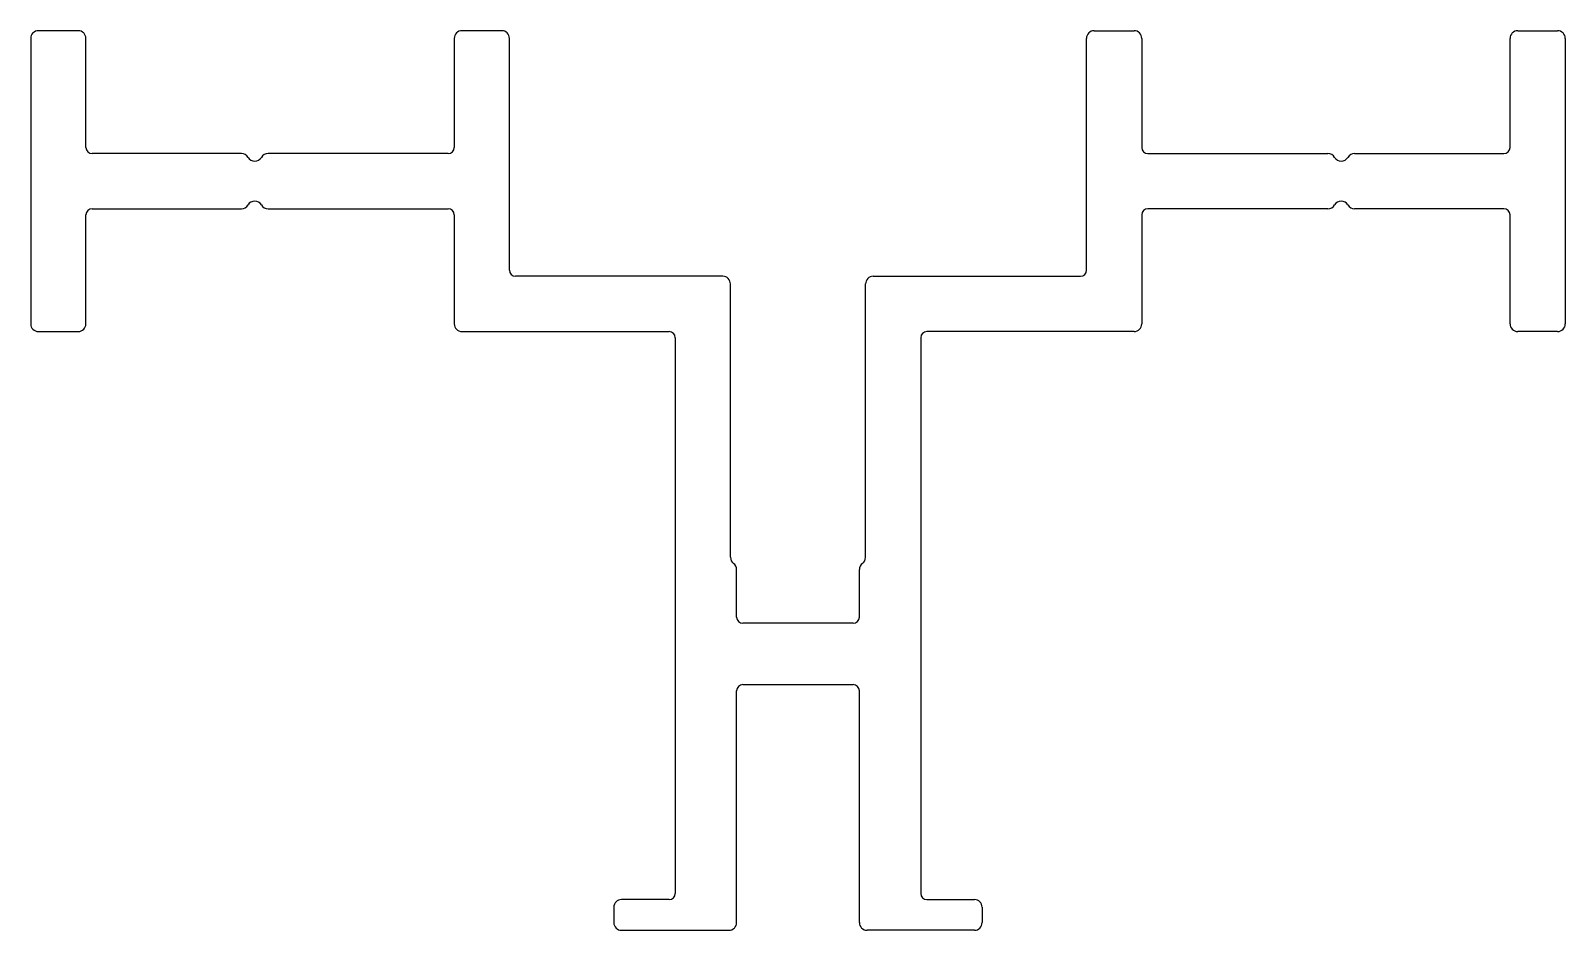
# Model space of a CAD drawing. Extents: x 427.4 to 477.4, y 752.6 to 781.9.
import ezdxf

# ---------------------------------------------------------------- set-up
doc = ezdxf.new("R2010")
doc.units = 0
doc.layers.get('0').update_dxf_attribs({"linetype": 'CONTINUOUS'})

msp = doc.modelspace()

# ---------------------------------------------------------------- linework, layer by layer
for p, q in [((427.404, 781.642), (427.404, 772.342)), ((428.954, 781.892), (427.654, 781.892)), ((429.204, 778.092), (429.204, 781.642)), ((441.204, 781.642), (441.204, 778.092)), ((442.754, 781.892), (441.454, 781.892)), ((443.004, 774.092), (443.004, 781.642)), ((461.804, 774.092), (461.804, 781.642)), ((462.054, 781.892), (463.354, 781.892)), ((463.604, 781.642), (463.604, 778.092)), ((475.604, 778.092), (475.604, 781.642)), ((475.854, 781.892), (477.154, 781.892)), ((477.404, 781.642), (477.404, 772.342)), ((434.271, 777.892), (429.404, 777.892)), ((441.004, 777.892), (435.137, 777.892)), ((463.804, 777.892), (469.671, 777.892)), ((470.537, 777.892), (475.404, 777.892)), ((429.404, 776.092), (434.271, 776.092)), ((435.137, 776.092), (441.004, 776.092)), ((469.671, 776.092), (463.804, 776.092)), ((475.404, 776.092), (470.537, 776.092)), ((429.204, 772.342), (429.204, 775.892)), ((441.204, 775.892), (441.204, 772.342)), ((463.604, 775.892), (463.604, 772.342)), ((475.604, 772.342), (475.604, 775.892)), ((449.954, 773.892), (443.204, 773.892)), ((450.204, 764.742), (450.204, 773.642)), ((454.604, 764.742), (454.604, 773.642)), ((454.854, 773.892), (461.604, 773.892)), ((427.654, 772.092), (428.954, 772.092)), ((441.454, 772.092), (448.204, 772.092)), ((463.354, 772.092), (456.604, 772.092)), ((477.154, 772.092), (475.854, 772.092)), ((448.404, 771.892), (448.404, 753.792)), ((456.404, 771.892), (456.404, 753.792)), ((450.404, 762.792), (450.404, 764.342)), ((454.404, 762.792), (454.404, 764.342)), ((454.204, 762.592), (450.604, 762.592)), ((450.604, 760.592), (454.204, 760.592)), ((450.404, 752.842), (450.404, 760.392)), ((454.404, 752.842), (454.404, 760.392)), ((448.204, 753.592), (446.654, 753.592)), ((456.604, 753.592), (458.154, 753.592)), ((446.404, 753.342), (446.404, 752.842)), ((458.404, 753.342), (458.404, 752.842)), ((446.654, 752.592), (450.154, 752.592)), ((458.154, 752.592), (454.654, 752.592))]:
    msp.add_line(p, q)
for centre, radius, start, end in [((427.654, 781.642), 0.25, 90, 180), ((428.954, 781.642), 0.25, 0, 90), ((441.454, 781.642), 0.25, 90, 180), ((442.754, 781.642), 0.25, 0, 90), ((462.054, 781.642), 0.25, 90, 180), ((463.354, 781.642), 0.25, 0, 90), ((475.854, 781.642), 0.25, 90, 180), ((477.154, 781.642), 0.25, 0, 90), ((429.404, 778.092), 0.2, 180, 270), ((441.004, 778.092), 0.2, 270, 0), ((463.804, 778.092), 0.2, 180, 270), ((475.404, 778.092), 0.2, 270, 0), ((434.271, 777.642), 0.25, 30, 90), ((434.704, 777.892), 0.25, 210, 330), ((435.137, 777.642), 0.25, 90, 150), ((469.671, 777.642), 0.25, 30, 90), ((470.104, 777.892), 0.25, 210, 330), ((470.537, 777.642), 0.25, 90, 150), ((429.404, 775.892), 0.2, 90, 180), ((434.271, 776.342), 0.25, 270, 330), ((434.704, 776.092), 0.25, 30, 150), ((435.137, 776.342), 0.25, 210, 270), ((441.004, 775.892), 0.2, 0, 90), ((463.804, 775.892), 0.2, 90, 180), ((469.671, 776.342), 0.25, 270, 330), ((470.104, 776.092), 0.25, 30, 150), ((470.537, 776.342), 0.25, 210, 270), ((475.404, 775.892), 0.2, 0, 90), ((443.204, 774.092), 0.2, 180, 270), ((461.604, 774.092), 0.2, 270, 0), ((449.954, 773.642), 0.25, 0, 90), ((454.854, 773.642), 0.25, 90, 180), ((427.654, 772.342), 0.25, 180, 270), ((428.954, 772.342), 0.25, 270, 0), ((441.454, 772.342), 0.25, 180, 270), ((448.204, 771.892), 0.2, 0, 90), ((456.604, 771.892), 0.2, 90, 180), ((463.354, 772.342), 0.25, 270, 0), ((475.854, 772.342), 0.25, 180, 270), ((477.154, 772.342), 0.25, 270, 0), ((450.454, 764.742), 0.25, 180, 233.1301), ((450.154, 764.342), 0.25, 0, 53.1301), ((454.654, 764.342), 0.25, 126.8699, 180), ((454.354, 764.742), 0.25, 306.8699, 360), ((450.604, 762.792), 0.2, 180, 270), ((454.204, 762.792), 0.2, 270, 0), ((450.604, 760.392), 0.2, 90, 180), ((454.204, 760.392), 0.2, 0, 90), ((446.654, 753.342), 0.25, 90, 180), ((448.204, 753.792), 0.2, 270, 0), ((456.604, 753.792), 0.2, 180, 270), ((458.154, 753.342), 0.25, 0, 90), ((446.654, 752.842), 0.25, 180, 270), ((450.154, 752.842), 0.25, 270, 0), ((454.654, 752.842), 0.25, 180, 270), ((458.154, 752.842), 0.25, 270, 0)]:
    msp.add_arc(centre, radius, start, end)

doc.saveas('drawing.dxf')
